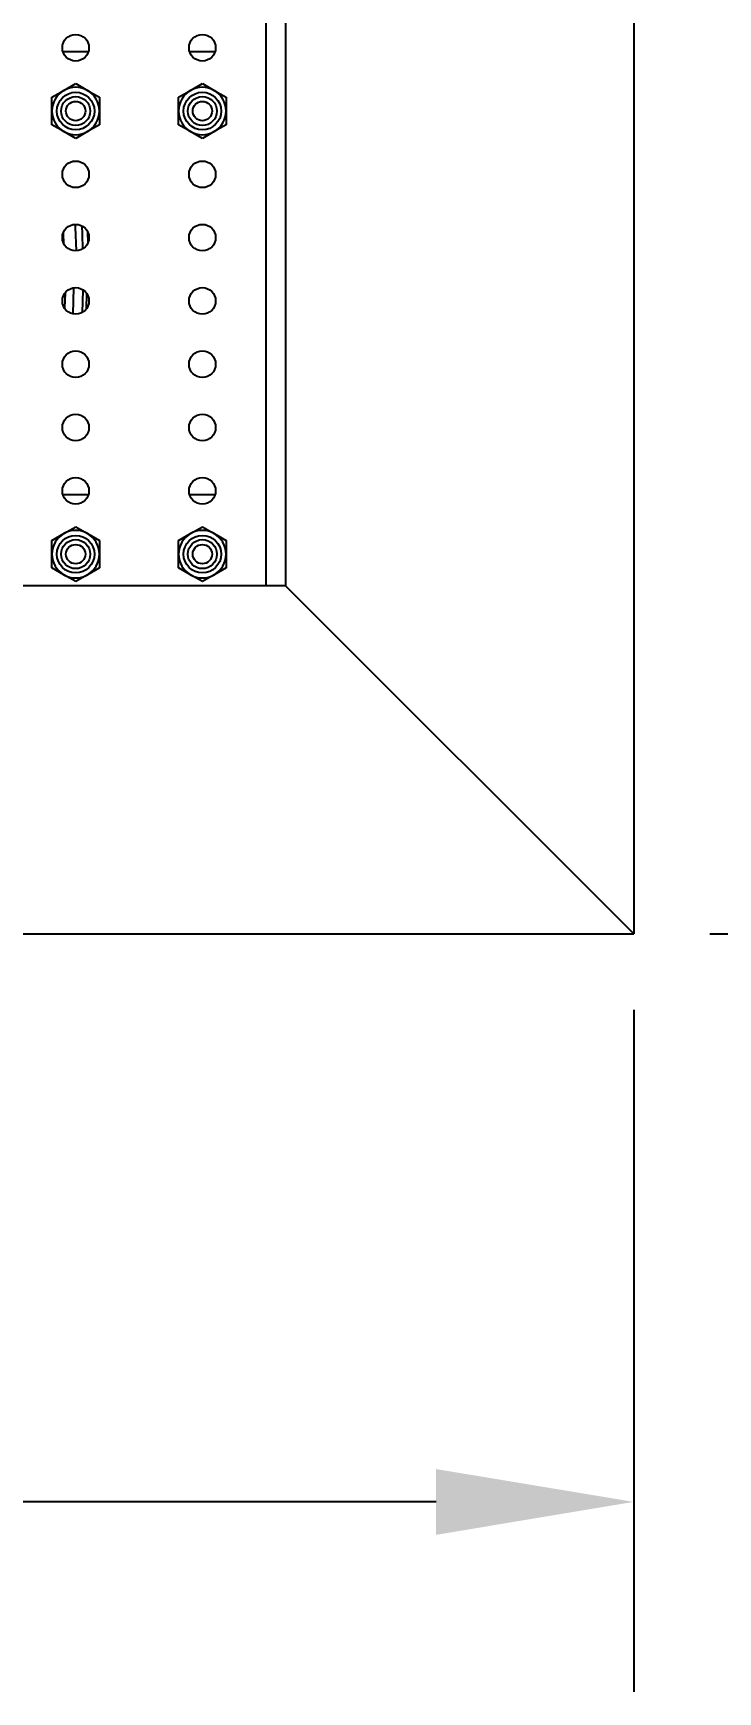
# Model space of a CAD drawing. Header units: inches. Extents: x 0 to 11, y 0 to 8.4.
# Drawn here: x 5.317 to 5.767, y 3.868 to 4.96 of the extents above; entities that cross this region are included whole.
import ezdxf

# ---------------------------------------------------------------- set-up
doc = ezdxf.new("R2010")
doc.units = ezdxf.units.IN
doc.header["$MEASUREMENT"] = 0
doc.header["$PDSIZE"] = -1
doc.layers.add('OBJ', color=50, linetype='Continuous')
doc.dimstyles.get("Standard").update_dxf_attribs({"dimtxt": 0.18, "dimasz": 0.18, "dimexe": 0.18, "dimexo": 0.0625, "dimgap": 0.09, "dimtad": 0, "dimtih": 1, "dimtoh": 1, "dimdec": 4, "dimzin": 0, "dimdsep": 46, "dimtxsty": 'Standard', "dimcen": 0.09, "dimadec": 0, "dimazin": 0, "dimtfac": 1, "dimtdec": 4, "dimtofl": 0, "dimtmove": 0, "dimatfit": 3, "dimfxl": 1, "dimtolj": 1, "dimtzin": 0, "dimarcsym": 0})

# ---------------------------------------------------------------- blocks, each defined once
blk = doc.blocks.new('*D7')
at = {"layer": 'Defpoints', "color": 0, "transparency": 16777216}
for p in [(2.5608, 4.3668), (5.7116, 4.3668), (5.7116, 3.993)]:
    blk.add_point(p, dxfattribs=at)
at = {"layer": 'OBJ', "color": 0, "lineweight": -2, "transparency": 16777216}
for p, q in [((2.5608, 4.3168), (2.5608, 3.868)), ((5.7116, 4.3168), (5.7116, 3.868)), ((2.6908, 3.993), (3.6283, 3.993)), ((5.5816, 3.993), (4.6441, 3.993))]:
    blk.add_line(p, q, dxfattribs=at)
at = {"layer": 'OBJ', "color": 0, "transparency": 16777216}
for points in [[(2.6908, 4.0146), (2.6908, 3.9713), (2.5608, 3.993)], [(5.5816, 4.0146), (5.5816, 3.9713), (5.7116, 3.993)]]:
    blk.add_solid(points, dxfattribs=at)
at = {"layer": 'OBJ', "color": 0, "transparency": 16777216, "insert": (4.1362, 3.993), "char_height": 0.125, "attachment_point": 5}
blk.add_mtext('\\A1;37.810005', dxfattribs=at)
blk = doc.blocks.new('*D8')
at = {"layer": 'Defpoints', "color": 0, "transparency": 16777216}
for p in [(5.7116, 7.0751), (5.7116, 4.3668), (9.6024, 4.3668)]:
    blk.add_point(p, dxfattribs=at)
at = {"layer": 'OBJ', "color": 0, "lineweight": -2, "transparency": 16777216}
for p, q in [((5.7616, 7.0751), (9.7274, 7.0751)), ((9.6024, 6.9451), (9.6024, 5.8435)), ((9.6024, 4.4968), (9.6024, 5.5985)), ((5.7616, 4.3668), (9.7274, 4.3668))]:
    blk.add_line(p, q, dxfattribs=at)
at = {"layer": 'OBJ', "color": 0, "transparency": 16777216}
for points in [[(9.5807, 6.9451), (9.6241, 6.9451), (9.6024, 7.0751)], [(9.5807, 4.4968), (9.6241, 4.4968), (9.6024, 4.3668)]]:
    blk.add_solid(points, dxfattribs=at)
at = {"layer": 'OBJ', "color": 0, "transparency": 16777216, "insert": (9.6024, 5.721), "char_height": 0.125, "attachment_point": 5}
blk.add_mtext('\\A1;32.500000', dxfattribs=at)

msp = doc.modelspace()

# ---------------------------------------------------------------- linework, layer by layer
at = {"color": 7, "linetype": 'Continuous', "lineweight": 25}
for p, q in [((5.46951311, 6.84597753), (5.46951311, 4.59597753)), ((5.48242978, 6.84597753), (5.48242978, 4.59597753)), ((5.33612785, 4.94764419), (5.35289836, 4.94764419)), ((5.41946119, 4.94764419), (5.4362317, 4.94764419)), ((5.33670061, 4.92200918), (5.34451311, 4.92651972)), ((5.34451311, 4.92651972), (5.35232561, 4.92200918)), ((5.42003394, 4.92200918), (5.42784644, 4.92651972)), ((5.42784644, 4.92651972), (5.43565894, 4.92200918)), ((5.32888811, 4.91749863), (5.33670061, 4.92200918)), ((5.32888811, 4.90847753), (5.32888811, 4.91749863)), ((5.35232561, 4.92200918), (5.36013811, 4.91749863)), ((5.36013811, 4.91749863), (5.36013811, 4.90847753)), ((5.41222144, 4.91749863), (5.42003394, 4.92200918)), ((5.41222144, 4.90847753), (5.41222144, 4.91749863)), ((5.43565894, 4.92200918), (5.44347144, 4.91749863)), ((5.44347144, 4.91749863), (5.44347144, 4.90847753)), ((5.32888811, 4.89945643), (5.32888811, 4.90847753)), ((5.36013811, 4.90847753), (5.36013811, 4.89945643)), ((5.41222144, 4.89945643), (5.41222144, 4.90847753)), ((5.44347144, 4.90847753), (5.44347144, 4.89945643)), ((5.33670061, 4.89494588), (5.32888811, 4.89945643)), ((5.34451311, 4.89043533), (5.33670061, 4.89494588)), ((5.35232561, 4.89494588), (5.34451311, 4.89043533)), ((5.36013811, 4.89945643), (5.35232561, 4.89494588)), ((5.42003394, 4.89494588), (5.41222144, 4.89945643)), ((5.42784644, 4.89043533), (5.42003394, 4.89494588)), ((5.43565894, 4.89494588), (5.42784644, 4.89043533)), ((5.44347144, 4.89945643), (5.43565894, 4.89494588)), ((5.35269929, 4.822131), (5.35245703, 4.82861689)), ((5.33763481, 4.78885799), (5.3372156, 4.77895696)), ((5.34292381, 4.77504969), (5.34336291, 4.79209161)), ((5.34930907, 4.790624), (5.34873106, 4.77593689)), ((5.35153139, 4.77850373), (5.35183326, 4.78803858)), ((5.33612785, 4.65597753), (5.35289836, 4.65597753)), ((5.41946119, 4.65597753), (5.4362317, 4.65597753)), ((5.32888811, 4.62583196), (5.33670061, 4.63034251)), ((5.33670061, 4.63034251), (5.34451311, 4.63485306)), ((5.34451311, 4.63485306), (5.35232561, 4.63034251)), ((5.35232561, 4.63034251), (5.36013811, 4.62583196)), ((5.41222144, 4.62583196), (5.42003394, 4.63034251)), ((5.42003394, 4.63034251), (5.42784644, 4.63485306)), ((5.42784644, 4.63485306), (5.43565894, 4.63034251)), ((5.43565894, 4.63034251), (5.44347144, 4.62583196)), ((5.32888811, 4.61681086), (5.32888811, 4.62583196)), ((5.36013811, 4.62583196), (5.36013811, 4.61681086)), ((5.41222144, 4.61681086), (5.41222144, 4.62583196)), ((5.44347144, 4.62583196), (5.44347144, 4.61681086)), ((5.32888811, 4.60778976), (5.32888811, 4.61681086)), ((5.33670061, 4.60327921), (5.32888811, 4.60778976)), ((5.36013811, 4.60778976), (5.35232561, 4.60327921)), ((5.36013811, 4.61681086), (5.36013811, 4.60778976)), ((5.41222144, 4.60778976), (5.41222144, 4.61681086)), ((5.42003394, 4.60327921), (5.41222144, 4.60778976)), ((5.44347144, 4.60778976), (5.43565894, 4.60327921)), ((5.44347144, 4.61681086), (5.44347144, 4.60778976)), ((5.34451311, 4.59876867), (5.33670061, 4.60327921)), ((5.35232561, 4.60327921), (5.34451311, 4.59876867)), ((5.42784644, 4.59876867), (5.42003394, 4.60327921)), ((5.43565894, 4.60327921), (5.42784644, 4.59876867)), ((5.46951311, 4.59597753), (5.30534644, 4.59597753)), ((5.48242978, 4.59597753), (5.46951311, 4.59597753))]:
    msp.add_line(p, q, dxfattribs=at)
at = {"color": 7, "linetype": 'Continuous', "lineweight": 25, "flags": 128}
for points in [[(5.33636997, 4.82805592), (5.33638354, 4.82745336), (5.33651396, 4.82164701)], [(5.34506137, 4.81646233), (5.34443124, 4.83185017), (5.34435197, 4.83378333)], [(5.34853029, 4.83272155), (5.34868213, 4.82745336), (5.34896065, 4.81777198)]]:
    msp.add_lwpolyline(points, dxfattribs=at)
at = {"color": 7, "linetype": 'Continuous', "lineweight": 25}
for centre, radius in [((5.34451311, 4.95014419), 0.00875), ((5.42784644, 4.95014419), 0.00875), ((5.34451311, 4.90847753), 0.01236979), ((5.34451311, 4.90847753), 0.00954025), ((5.34451311, 4.90847753), 0.00636667), ((5.42784644, 4.90847753), 0.01236979), ((5.42784644, 4.90847753), 0.00954025), ((5.42784644, 4.90847753), 0.00636667), ((5.34451311, 4.86681086), 0.00875), ((5.42784644, 4.86681086), 0.00875), ((5.34451311, 4.82514419), 0.00875), ((5.42784644, 4.82514419), 0.00875), ((5.34451311, 4.78347753), 0.00875), ((5.42784644, 4.78347753), 0.00875), ((5.34451311, 4.74181086), 0.00875), ((5.42784644, 4.74181086), 0.00875), ((5.34451311, 4.70014419), 0.00875), ((5.42784644, 4.70014419), 0.00875), ((5.34451311, 4.65847753), 0.00875), ((5.42784644, 4.65847753), 0.00875), ((5.34451311, 4.61681086), 0.01236979), ((5.42784644, 4.61681086), 0.01236979), ((5.34451311, 4.61681086), 0.00954025), ((5.34451311, 4.61681086), 0.00636667), ((5.42784644, 4.61681086), 0.00954025), ((5.42784644, 4.61681086), 0.00636667)]:
    msp.add_circle(centre, radius, dxfattribs=at)
for centre, start, end in [((5.34451311, 4.90847753), 60, 120), ((5.42784644, 4.90847753), 60, 120), ((5.34451311, 4.90847753), 120, 180), ((5.34451311, 4.90847753), 0, 60), ((5.42784644, 4.90847753), 120, 180), ((5.42784644, 4.90847753), 0, 60), ((5.34451311, 4.90847753), 180, 240), ((5.34451311, 4.90847753), 300, 0), ((5.42784644, 4.90847753), 180, 240), ((5.42784644, 4.90847753), 300, 0), ((5.34451311, 4.90847753), 240, 300), ((5.42784644, 4.90847753), 240, 300), ((5.34451311, 4.61681086), 120, 180), ((5.34451311, 4.61681086), 60, 120), ((5.34451311, 4.61681086), 0, 60), ((5.42784644, 4.61681086), 120, 180), ((5.42784644, 4.61681086), 60, 120), ((5.42784644, 4.61681086), 0, 60), ((5.34451311, 4.61681086), 180, 240), ((5.34451311, 4.61681086), 300, 0), ((5.42784644, 4.61681086), 180, 240), ((5.42784644, 4.61681086), 300, 0), ((5.34451311, 4.61681086), 240, 300), ((5.42784644, 4.61681086), 240, 300)]:
    msp.add_arc(centre, 0.015625, start, end, dxfattribs=at)
at = {"layer": 'OBJ'}
for p, q in [((5.71159644, 7.07514419), (5.71159644, 4.36681086)), ((5.71159644, 4.36681086), (5.48242978, 4.59597753)), ((2.56076268, 4.36681086), (5.71159644, 4.36681086))]:
    msp.add_line(p, q, dxfattribs=at)
msp.add_circle((4.13617956, 5.72097753), 1.35416667, dxfattribs=at)

# ---------------------------------------------------------------- dimensions: what is measured, and where the dimension line sits
dim = msp.add_linear_dim(base=(9.60239532, 4.36681086), p1=(5.71159644, 7.07514419), p2=(5.71159644, 4.36681086), angle=90, dimstyle='Standard', override={"dimtxt": 0.125, "dimasz": 0.13, "dimexe": 0.125, "dimexo": 0.05, "dimgap": 0.06, "dimdec": 6, "dimlfac": 12, "dimzin": 1, "dimadec": 2, "dimtdec": 2, "dimtzin": 1}, dxfattribs=at)
dim.commit()
dim.dimension.update_dxf_attribs({"geometry": '*D8', "text_midpoint": (9.60239532, 5.72097753)})
dim = msp.add_linear_dim(base=(5.71159644, 3.9929759), p1=(2.56076268, 4.36681086), p2=(5.71159644, 4.36681086), dimstyle='Standard', override={"dimtxt": 0.125, "dimasz": 0.13, "dimexe": 0.125, "dimexo": 0.05, "dimgap": 0.06, "dimdec": 6, "dimlfac": 12, "dimzin": 1, "dimadec": 2, "dimtdec": 2, "dimtzin": 1}, dxfattribs=at)
dim.commit()
dim.dimension.update_dxf_attribs({"geometry": '*D7', "text_midpoint": (4.13617956, 3.9929759)})

doc.saveas('drawing.dxf')
